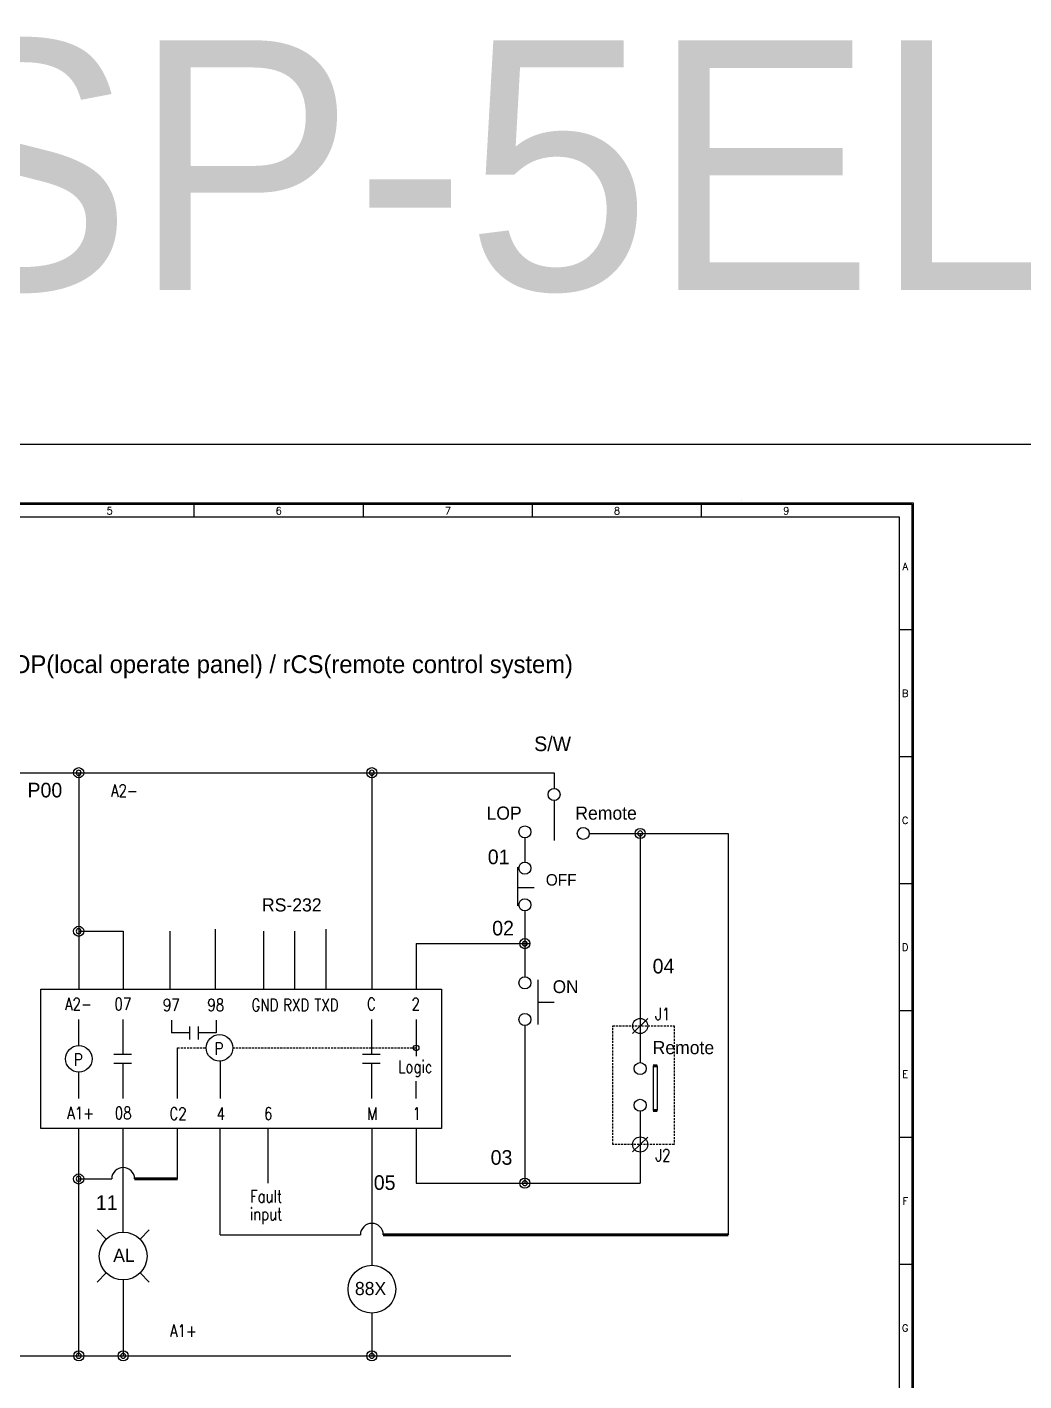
# Model space of a CAD drawing. Header units: millimetres. Extents: x 25 to 865, y 44 to 1047.
# Drawn here: x 217.1 to 452.8, y 726.9 to 1046.9 of the extents above; entities that cross this region are included whole.
import ezdxf
from ezdxf.enums import TextEntityAlignment as Align

# ---------------------------------------------------------------- set-up
doc = ezdxf.new("R2010")
doc.units = ezdxf.units.MM
doc.linetypes.add('DASHED', pattern=[0.75, 0.5, -0.25])
for name, color, linetype in [('10', 1, 'Continuous'), ('20', 2, 'Continuous'), ('30', 3, 'Continuous'), ('4', 133, 'Continuous'), ('70', 7, 'Continuous'), ('ASHADE', 7, 'Continuous')]:
    doc.layers.add(name, color=color, linetype=linetype)
doc.styles.add('ghs', font='NGULIM.TTF')
doc.styles.add('SD', font='ROMAND.shx', dxfattribs={"width": 0.8})
doc.styles.add('SIMPLEX', font='SIMPLEX')

msp = doc.modelspace()

# ---------------------------------------------------------------- linework, layer by layer
for p, q in [((341.695, 864.079), (341.695, 854.602)), ((334.795, 855.227), (334.795, 849.5)), ((382.895, 856.287), (382.895, 761.428)), ((220.292, 819.511), (315.066, 819.511)), ((220.292, 786.517), (220.292, 819.511)), ((315.066, 819.511), (315.066, 786.517)), ((229.292, 806.155), (229.292, 812.351)), ((239.792, 804.028), (239.792, 812.351)), ((251.259, 812.127), (251.259, 809.164)), ((255.459, 810.684), (255.459, 807.61)), ((257.559, 810.684), (257.559, 807.61)), ((261.759, 812.127), (261.759, 809.164)), ((298.593, 804.028), (298.593, 812.351)), ((360.228, 809.014), (363.899, 812.546)), ((255.459, 809.164), (251.259, 809.164)), ((261.759, 809.164), (257.559, 809.164)), ((241.782, 804.028), (237.582, 804.028)), ((252.649, 793.676), (252.649, 805.599)), ((300.583, 804.028), (296.383, 804.028)), ((241.782, 801.928), (237.582, 801.928)), ((239.792, 793.676), (239.792, 801.928)), ((300.583, 801.928), (296.383, 801.928)), ((298.593, 793.676), (298.593, 801.928)), ((229.292, 793.676), (229.292, 799.867)), ((298.593, 793.676), (298.593, 797.765)), ((315.066, 786.517), (220.292, 786.517)), ((360.228, 781.003), (363.899, 784.535)), ((235.796, 760.398), (233.631, 762.562)), ((243.788, 760.398), (245.953, 762.562)), ((235.796, 752.406), (233.631, 750.241)), ((243.788, 752.406), (245.953, 750.241))]:
    msp.add_line(p, q)
at = {"color": 1, "linetype": 'DASHED'}
msp.add_line((252.649, 805.599), (259.415, 805.599), dxfattribs=at)
at = {"lineweight": 60}
for p, q in [((365.096, 801.383), (366.088, 801.383)), ((366.088, 790.82), (365.096, 790.82)), ((242.498, 774.623), (252.618, 774.623)), ((301.311, 761.428), (382.895, 761.428))]:
    msp.add_line(p, q, dxfattribs=at)
msp.add_lwpolyline([(24.775, 948.27), (864.691, 948.27), (864.691, 367.232), (24.775, 367.232)], close=True)
at = {"color": 3, "linetype": 'DASHED'}
msp.add_lwpolyline([(355.628, 810.78), (370.061, 810.78), (370.061, 782.769), (355.628, 782.769)], close=True, dxfattribs=at)
at = {"color": 1}
msp.add_circle((262.559, 805.599), 3.144, dxfattribs=at)
msp.add_circle((229.292, 803.011), 3.144)
for centre in [(239.792, 774.623), (298.606, 761.428)]:
    msp.add_arc(centre, 2.705, 0, 180)
at = {"layer": '10'}
for p, q in [((309.093, 812.351), (309.093, 803.661)), ((262.772, 793.676), (262.772, 802.463)), ((309.093, 793.676), (309.093, 797.765))]:
    msp.add_line(p, q, dxfattribs=at)
at = {"layer": '10', "color": 1, "linetype": 'DASHED'}
msp.add_line((265.703, 805.599), (309.093, 805.599), dxfattribs=at)
at = {"layer": '10'}
msp.add_circle((309.093, 805.599), 0.651, dxfattribs=at)
at = {"layer": '20', "color": 7}
for p, q in [((49.892, 931.098), (423.292, 931.098)), ((423.292, 931.098), (423.292, 692.398))]:
    msp.add_line(p, q, dxfattribs=at)
at = {"layer": '30', "color": 7}
for p, q in [((256.592, 931.098), (256.592, 934.398)), ((296.592, 931.098), (296.592, 934.398)), ((336.592, 931.098), (336.592, 934.398)), ((376.592, 931.098), (376.592, 934.398)), ((426.592, 904.398), (423.292, 904.398)), ((426.592, 874.398), (423.292, 874.398)), ((426.592, 844.398), (423.292, 844.398)), ((426.592, 814.398), (423.292, 814.398)), ((426.592, 784.398), (423.292, 784.398)), ((426.592, 754.398), (423.292, 754.398))]:
    msp.add_line(p, q, dxfattribs=at)
at = {"layer": '4', "color": 0}
for p, q in [((350.036, 856.287), (382.895, 856.287)), ((229.27, 833.169), (239.77, 833.169)), ((309.093, 830.24), (326.744, 830.24)), ((326.744, 830.24), (335.995, 830.24)), ((326.744, 830.24), (335.995, 830.24)), ((229.292, 774.623), (237.087, 774.623)), ((309.106, 773.643), (362.064, 773.643)), ((262.74, 761.428), (295.9, 761.428)), ((208.592, 732.823), (331.5, 732.823))]:
    msp.add_line(p, q, dxfattribs=at)
for centre in [(229.27, 870.645), (298.593, 870.645), (362.064, 856.287), (229.27, 833.169), (334.795, 830.24), (229.27, 774.623), (334.795, 773.643), (229.292, 732.823), (239.779, 732.823), (298.606, 732.823)]:
    msp.add_circle(centre, 1.2, dxfattribs=at)
at = {"layer": '70', "color": 7}
for points in [[(426.592, 664.398), (46.592, 664.398), (46.592, 934.398), (426.592, 934.398)], [(426.292, 664.698), (46.892, 664.698), (46.892, 934.098), (426.292, 934.098)]]:
    msp.add_lwpolyline(points, close=True, dxfattribs=at)
msp.add_solid([(386.051, 935.01), (386.111, 935.01), (386.081, 935.19)], dxfattribs=at)
at = {"layer": 'ASHADE', "ltscale": 2}
for p, q in [((176.049, 870.645), (341.695, 870.645)), ((229.27, 870.645), (229.27, 819.511)), ((298.593, 870.645), (298.593, 819.511)), ((341.695, 870.645), (341.695, 866.924)), ((362.064, 856.287), (362.064, 802.122)), ((333.031, 848.301), (333.031, 839.189)), ((333.031, 843.479), (336.953, 843.479)), ((334.795, 837.99), (334.795, 822.399)), ((239.77, 833.169), (239.77, 819.511)), ((250.828, 833.169), (250.828, 819.511)), ((261.54, 833.699), (261.54, 819.511)), ((272.961, 833.169), (272.961, 819.511)), ((280.35, 833.169), (280.35, 819.511)), ((287.739, 833.699), (287.739, 819.511)), ((309.093, 830.24), (309.093, 819.511)), ((337.827, 821.659), (337.827, 811.096)), ((337.827, 816.378), (341.75, 816.378)), ((334.795, 810.89), (334.795, 773.643)), ((334.795, 810.534), (334.795, 809.635)), ((365.096, 801.383), (365.096, 790.82)), ((366.088, 801.383), (366.088, 790.82)), ((362.064, 790.613), (362.064, 773.643)), ((362.064, 790.258), (362.064, 789.359)), ((229.292, 732.823), (229.292, 786.517)), ((239.792, 762.053), (239.792, 786.517)), ((252.618, 774.623), (252.618, 786.517)), ((262.74, 761.428), (262.74, 786.517)), ((273.989, 786.517), (273.989, 779.606)), ((273.989, 786.445), (273.989, 773.643)), ((298.606, 786.517), (298.606, 771.864)), ((309.106, 786.517), (309.106, 779.606)), ((309.106, 786.445), (309.106, 773.643)), ((298.606, 771.864), (298.606, 767.702)), ((298.606, 767.702), (298.606, 754.212)), ((239.779, 750.75), (239.779, 732.823)), ((298.606, 742.909), (298.606, 732.823))]:
    msp.add_line(p, q, dxfattribs=at)
for centre, radius in [((341.695, 865.501), 1.422), ((334.795, 856.65), 1.422), ((348.614, 856.287), 1.422), ((334.795, 848.077), 1.422), ((334.795, 839.413), 1.422), ((334.795, 820.976), 1.422), ((334.795, 812.312), 1.422), ((362.064, 810.78), 1.778), ((362.064, 800.7), 1.422), ((362.064, 792.036), 1.422), ((362.064, 782.769), 1.778), ((239.792, 756.402), 5.651), ((298.619, 748.561), 5.651)]:
    msp.add_circle(centre, radius, dxfattribs=at)
for centre, start, end in [((229.27, 870.645), 0, 180), ((229.27, 870.645), 180, 0), ((298.593, 870.645), 0, 180), ((298.593, 870.645), 180, 0), ((362.064, 856.287), 0, 180), ((362.064, 856.287), 180, 0), ((229.27, 833.169), 0, 180), ((229.27, 833.169), 180, 0), ((334.795, 830.24), 0, 180), ((334.795, 830.24), 180, 0), ((229.27, 774.623), 0, 180), ((229.27, 774.623), 180, 0), ((334.795, 773.643), 0, 180), ((334.795, 773.643), 180, 0), ((229.292, 732.823), 0, 180), ((229.292, 732.823), 180, 0), ((239.779, 732.823), 0, 180), ((239.779, 732.823), 180, 0), ((298.606, 732.823), 0, 180), ((298.606, 732.823), 180, 0)]:
    msp.add_arc(centre, 0.593, start, end, dxfattribs=at)

# ---------------------------------------------------------------- texts
at = {"color": 7, "linetype": 'Continuous', "style": 'SD', "width": 0.8}
for s, p in [('A2-', (240.09, 866.413)), ('A2-', (229.225, 815.972)), ('07', (239.725, 815.972)), ('97', (251.192, 815.747)), ('98', (261.692, 815.747)), ('GND', (273.325, 815.747)), ('RXD', (280.714, 815.747)), ('TXD', (287.891, 815.747)), ('C', (298.494, 815.972)), ('2', (308.994, 815.972)), ('J1', (367.382, 813.593)), ('P', (262.459, 805.412)), ('P', (229.192, 802.824)), ('Logic', (308.891, 800.758)), ('A1+', (229.739, 790.194)), ('08', (239.795, 790.194)), ('C2', (252.773, 790.052)), ('4', (262.895, 790.052)), ('6', (274.1, 790.052)), ('M', (298.717, 790.052)), ('1', (309.217, 790.052)), ('J2', (367.464, 780.216)), ('A1+', (254.041, 738.736))]:
    msp.add_text(s, height=2.903, dxfattribs=at).set_placement(p, align=Align.MIDDLE)
at = {"color": 1, "linetype": 'Continuous', "style": 'SD', "width": 0.8}
for s, p in [('Fault', (273.568, 770.507)), ('input', (273.568, 765.943))]:
    msp.add_text(s, height=2.903, dxfattribs=at).set_placement(p, align=Align.MIDDLE)
at = {"layer": '30', "color": 7, "style": 'SIMPLEX'}
for s, p in [('5', (236.592, 932.552)), ('6', (276.592, 932.552)), ('7', (316.592, 932.552)), ('8', (356.592, 932.552)), ('9', (396.592, 932.552)), ('A', (424.742, 919.398)), ('B', (424.742, 889.398)), ('C', (424.742, 859.398)), ('D', (424.742, 829.398)), ('E', (424.742, 799.398)), ('F', (424.742, 769.398)), ('G', (424.742, 739.398))]:
    msp.add_text(s, height=1.7, dxfattribs=at).set_placement(p, align=Align.MIDDLE)
at = {"layer": 'ASHADE', "color": 0, "linetype": 'ByBlock', "lineweight": 25, "ltscale": 2, "style": 'ghs'}
msp.add_text('DSP-5EL/5EM', height=58.968, dxfattribs=at).set_placement((132.397, 984.766))
at = {"layer": 'ASHADE', "ltscale": 2, "style": 'ghs'}
for s, height, p in [('DSP-VIP-5EM-ZCT- LOP(local operate panel) / rCS(remote control system)', 4.2, (158.266, 894.194)), ('S/W ', 3.4566, (336.996, 875.743)), ('LOP', 3.1067, (325.724, 859.541)), ('Remote', 3.1067, (346.727, 859.541)), ('OFF', 2.7184, (339.752, 843.956)), ('RS-232', 3.1067, (272.63, 837.841)), ('ON', 3.0246, (341.384, 818.558)), ('Remote', 3.1067, (365.014, 804.12)), ('AL', 3.1067, (237.443, 755.015)), ('88X', 3.1067, (294.603, 747.174))]:
    msp.add_text(s, height=height, dxfattribs=at).set_placement(p)
at = {"layer": 'ASHADE', "color": 3, "ltscale": 2, "style": 'ghs'}
for s, p in [('P00', (217.156, 864.807)), ('01', (326.019, 849.017)), ('02', (327.066, 832.18)), ('04', (365.012, 823.198)), ('03', (326.697, 777.982)), ('05', (299.06, 772.041)), ('11', (233.343, 767.309))]:
    msp.add_text(s, height=3.4566, dxfattribs=at).set_placement(p)

doc.saveas('drawing.dxf')
